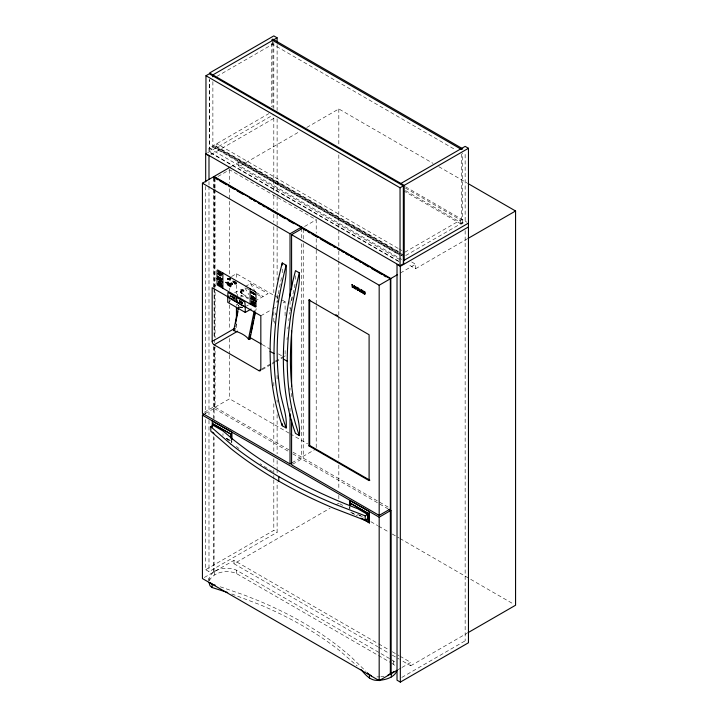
<?xml version="1.0" encoding="UTF-8"?>
<svg xmlns="http://www.w3.org/2000/svg" width="718" height="718" viewBox="0 0 718 718"><rect width="100%" height="100%" fill="white"/><g stroke="black" fill="none" stroke-linecap="round" stroke-linejoin="round"><path stroke-width="0.54" stroke-dasharray="3.59 2.69" d="M276.986 302.341L277.274 300.223M288.771 320.56L289.058 318.442M289.641 314.215L289.937 312.097M290.081 311.038L290.512 307.869M277.462 299.155L278.207 294.847M278.396 293.77L279.14 289.471M291.822 300.339L292.567 296.04M240.844 297.44L241.293 295.26L243.043 295.807A23.73 9.684 11.6 0 1 248.123 297.782M234.912 330.271L235.351 328.099M235.576 327.013L236.24 323.755M255.725 310.894L256.173 308.713M279.517 287.326L281.788 276.412M292.98 293.868L295.251 282.955M237.003 304.172L236.716 305.321L237.586 303.938M208.839 580.683C209.638 568.629 227.265 565.829 236.437 570.164L390.798 659.286M209.162 580.745C214.045 571.636 227.516 569.545 236.437 573.538L390.798 662.66M238.457 305.877L238.843 305.428M241.293 295.26L240.79 295.825A22.096 9.02 11.6 0 1 248.634 298.876M216.737 76.494L272.643 44.22L455.831 149.981M398.795 261.576L208.992 151.992L208.992 148.168L268.783 113.641M207.601 152.79L273.809 114.566M210.904 154.702L275.2 117.59M231.223 166.576L238.834 162.178L400.043 255.249M217.967 176.475L229.589 169.762L316.216 219.771L316.216 233.179M238.834 162.178L238.834 166.675L299.02 131.924M306.783 127.445L338.824 108.948L433.017 163.336M304.585 226.484L316.216 219.771M213.138 287.155L216.046 285.468M231.582 276.502L236.437 273.702L273.648 295.188M234.615 292.729L237.443 291.095L237.443 296.714M245.323 286.554L250.528 283.547L268.038 293.662L257.107 299.971M228.71 301.757L230.649 300.636M246.471 306.119L248.356 305.024M260.831 315.803L271.512 309.646M272.481 309.081L276.358 306.837M283.161 302.915L285.1 301.793L285.1 316.342M404.808 252.233L460.669 219.977L460.669 223.801M400.913 255.608L402.861 254.486L400.922 253.364M405.706 255.536L465.147 221.216L465.147 151.956M403.453 190.764L461.548 224.312L462.715 223.63L462.715 153.257M400.348 273.019L415.578 264.224L415.578 268.72L407.815 264.233M415.578 268.72L467.032 239.013M261.801 368.971L274.42 361.684M275.389 361.127L285.1 355.518L285.1 348.804M262.205 369.662L270.937 364.618M271.907 364.062L274.823 362.384M275.793 361.818L283.556 357.34M204.298 412.285L213.596 406.909L214.574 407.474L229.589 398.804L289.264 433.25M205.222 413.541L214.135 408.461M291.966 462.805L315.247 449.369M292.558 464.268L303.238 458.102L388.896 507.554M205.68 419.527L205.68 569.715L273.809 530.387L277.112 532.298L277.112 481.859M205.68 569.715L208.992 571.627L277.112 532.298M204.298 577.487L233.969 560.354L377.695 643.337M233.969 560.354L233.969 563.729L330.083 508.236M335.907 504.871L338.824 503.192M398.104 669.679L401.012 668M401.981 667.435L410.714 662.4L410.714 665.765L400.034 659.6M410.714 665.765L467.023 633.258M401.82 677.424L465.147 640.86L466.808 641.811M241.76 307.6L242.433 307.403M241.822 307.825L242.603 307.6M242.065 307.089L239.659 307.241M240.844 307.708L242.065 307.537M380.899 676.76L383.942 676.347M239.659 307.69L241.06 307.699M376.923 676.868L379.885 676.903M239.516 306.667L240.225 306.801M239.758 307.573L240.377 307.69M220.3 586.785L244.811 595.258L260.275 601.46A367.015 211.891 0 0 1 339.524 647.205L350.258 656.135L365.974 671.375M231.77 593.948L260.275 604.834A367.015 211.891 0 0 1 339.524 650.58L357.169 665.918M438.851 166.702L467.005 182.955M405.508 186.788L466.808 222.176M405.428 188.089L460.669 219.977M405.508 190.611L463.613 224.151M398.023 248.32L216.773 143.672L216.773 147.495L398.023 252.135M398.993 248.877L401.901 250.555M398.705 251.614L215.517 145.853L215.804 148.061L399.962 254.378M214.826 145.925L399.962 252.808M398.993 252.7L401.901 254.378M212.878 145.925L399.944 253.921M400.931 254.935L403.839 256.622M212.878 147.046L399.944 255.043M411.692 261.98L415.578 264.224M208.992 148.168L401.703 259.431M238.834 166.675L400.043 259.745M398.499 261.065L209.279 151.821L209.279 79.402M274.599 295.735L277.462 297.387M282.237 300.142L285.1 301.793M256.254 292.477L263.174 296.471M249.065 289.713L244.461 287.047L248.778 294.542M257.367 294.506L261.971 297.162M242.98 294.29L248.509 297.485M262.196 344.541L270.767 349.486M278.387 353.893L282.201 356.092M290.225 433.807L307.555 443.805M289.166 449.98L215.059 407.196L215.059 346.857M293.016 452.205L301.677 457.204L301.677 242.693M214.081 408.425L288.869 451.604M292.747 453.848L387.864 508.757M213.596 408.713L213.596 418.782M226.43 438.276L231.196 441.031L226.188 438.42M339.793 503.749L342.701 505.427M359.215 514.959L363.47 517.4M370.865 521.69L377.668 525.612M378.637 526.177L388.348 531.787M392.234 534.021L399.029 537.953M399.998 538.509L513.621 604.107M357.51 514.232L363.227 517.534M351.838 512.652L357.393 515.856M350.662 512.257L357.151 516M378.664 643.893L388.375 649.503M392.261 651.747L399.055 655.669M400.034 656.225L410.714 662.4M233.969 563.729L377.695 646.703M378.664 647.268L388.375 652.868M392.261 655.112L399.055 659.043M391.777 659.851L395.815 662.66M391.777 663.226L395.815 666.035M214.081 571.833L214.081 437.531M213.596 572.111L213.596 435.566M226.278 438.222L231.241 442.387M250.528 283.547L255.393 291.975M238.502 306.092L238.259 305.222L238.259 306.344M208.839 578.152L208.929 580.431M465.147 230.64L465.147 640.86M461.548 153.93L461.548 224.312M393.715 660.973L393.715 664.338M349.881 506.836L349.881 508.712M349.738 506.612L349.738 508.649M338.824 108.948L338.824 145.907M338.824 154.873L338.824 228.791M338.824 229.913L338.824 246.705M338.824 251.192L338.824 260.149M338.824 261.271L338.824 315.031M338.824 316.153L338.824 460.633M338.824 465.111L338.824 489.748M338.824 495.348L338.824 499.827M316.216 238.771L316.216 248.823M316.216 249.936L316.216 304.683M316.216 305.805L316.216 448.813M303.238 229.069L303.238 239.121M303.238 243.59L303.238 458.102M301.677 228.162L301.677 238.223M295.475 275.739L295.475 280.846M291.589 297.234L291.589 302.816M291.589 393.32L291.589 396.668M290.027 300.806L290.027 308.623M290.027 387.953L290.027 390.188M290.027 408.066L290.027 411.414M282.246 269.115L282.246 274.222M277.112 44.516L277.112 110.419M277.112 118.721L277.112 194.937M277.112 196.059L277.112 210.625M277.112 215.113L277.112 226.314M277.112 227.435L277.112 280.119M277.112 294.685L277.112 302.529M277.112 375.379L277.112 380.989M277.112 400.043L277.112 402.286M277.112 414.609L277.112 453.839M277.112 460.561L277.112 469.527M277.112 470.649L277.112 472.893M273.809 42.604L273.809 108.517M273.809 117.931L273.809 190.782M273.809 195.269L273.809 208.714M273.809 214.323L273.809 222.167M273.809 226.646L273.809 292.773M273.809 311.827L273.809 323.037M273.809 382.443L273.809 388.043M273.809 403.731L273.809 453.049M273.809 458.649L273.809 465.381M273.809 469.859L273.809 474.347M273.809 475.469L273.809 478.825M273.809 479.947L273.809 530.387M272.93 42.568L272.93 107.359M272.643 40.396L272.643 44.22M271.763 43.242L271.763 106.919M236.437 273.702L236.437 279.293M236.437 284.893L236.437 293.841M236.437 324.06L236.437 327.417A2.755 1.589 60 0 0 237.64 330.19M236.437 570.164L236.437 573.538M231.824 440.296L231.824 442.342M231.582 440.439L231.582 442.476M229.589 169.762L229.589 183.171M229.589 188.753L229.589 274.788M229.589 288.196L229.589 290.431M229.589 299.361L229.589 303.831M229.589 304.953L229.589 329.535M229.589 338.465L229.589 354.109M229.589 355.231L229.589 398.804M222.975 433.636L222.975 435.44M215.059 178.154L215.059 188.215M215.059 189.328L215.059 287.649M215.059 292.118L215.059 337.927M214.574 178.432L214.574 188.493M214.574 189.606L214.574 287.927M214.574 289.04L214.574 338.205M214.574 339.318L214.574 342.674M214.574 347.144L214.574 407.474M214.565 571.555L214.565 574.93M214.081 177.597L214.081 287.406M214.081 288.528L214.081 337.837M214.081 346.794L214.135 418.531M213.596 177.876L213.596 187.928M213.596 189.049L213.596 286.249M213.596 346.579L213.596 406.909M212.878 81.601L212.878 149.748L209.575 147.836L209.575 79.689M208.992 181.591L208.992 184.957M208.992 186.07L208.992 414.717M208.992 420.317L208.992 571.627M205.68 186.402L205.68 413.927M287.047 339.713A296.139 170.974 -60 0 1 287.191 337.487M287.882 328.889A296.139 170.974 -60 0 1 288.08 326.816M274.455 323.315A296.139 170.974 -60 0 1 274.644 321.251M275.29 315.014A296.139 170.974 -60 0 1 275.532 312.922M272.517 471.681A478.439 276.224 0 0 1 262.68 465.417M261.801 464.842A478.439 276.224 0 0 1 260.06 463.675M238.923 448.526A478.439 276.224 0 0 1 236.321 446.497M285.1 355.518A2.755 1.589 60 0 1 284.525 356.774"/><path stroke-width="1.08" d="M270.112 351.353C270.21 321.52 274.859 291.849 282.246 262.985L286.132 265.238C287.047 282.165 280.505 298.329 279.428 315.166A296.139 170.974 -60 0 0 279.428 385.781C280.433 400.123 287.532 413.478 286.132 427.964L282.246 425.72C273.594 401.954 270.183 376.573 270.112 351.353L273.998 353.606C274.079 378.817 277.489 404.198 286.132 427.964M273.998 353.606C274.105 323.764 278.746 294.102 286.132 265.238M283.341 359C283.448 329.158 288.089 299.496 295.475 270.632L299.37 272.876C300.286 289.803 293.743 305.976 292.666 322.804A296.139 170.974 -60 0 0 292.657 393.428C293.671 407.761 300.77 421.125 299.37 435.611L295.475 433.358C286.832 409.592 283.422 384.211 283.341 359L287.236 361.244C287.317 386.455 290.718 411.836 299.37 435.611M287.236 361.244C287.344 331.411 291.984 301.739 299.37 272.876M251.201 303.283L251.722 304.037L251.453 303.499M254.351 302.538L254.468 303.436L253.454 301.982L253.714 303.014L254.872 302.978M255.222 301.066L255.608 301.38L255.222 301.004M219.914 280.352L219.986 280.415M221.117 280.155L221.485 280.46L221.063 279.948M221.521 284.992C219.825 283.825 222.544 285.8 221.512 284.84M254.495 299.639L254.863 299.945L254.441 299.433M254.522 304.405C253.741 303.57 255.545 305.356 254.45 304.306M220.444 284.229L220.48 284.31M253.49 298.643L253.427 298.805M253.427 303.543L253.418 303.732M220.785 279.948L221.126 280.047M221.198 274.285L221.315 273.585C221.261 276.268 222.356 273.217 221.718 274.411L220.821 273.387L221.198 274.213M252.35 293.186L252.009 292.271L252.35 293.007M254.091 298.194L253.759 297.27L254.091 298.123M217.159 278.557L217.087 279.015M255.5 311.98L249.945 339.156L248.437 339.129A22.096 9.02 11.6 0 0 233.673 330.603L238.349 307.78M235.504 323.522L237.954 311.567M238.403 309.395L238.843 307.223M248.437 339.129L254.226 310.867M249.676 338.797L250.564 334.453M251.013 332.281L253.454 320.318M253.903 318.146L255.016 312.707M221.691 281.375L221.512 281.268M222.706 282.138L222.652 281.932M254.217 299.307L254.504 299.532M397.045 670.37C394.649 677.262 386.446 679.596 379.885 680.278M233.664 297.575L233.287 298.455L233.036 297.207M233.673 330.603L234.176 330.047M220.812 278.216L220.453 278.692L220.964 278.88M222.239 281.573L221.907 281.501M220.588 278.665L220.471 278.01M222.104 281.842L222.024 281.384L222.374 281.932M387.837 675.216L394.119 671.59M255.473 305.976L255.752 306.406L255.5 306.03M205.967 75.74L209.279 73.828L403.345 185.872L403.345 263.865L400.043 265.777L205.967 153.733L205.967 75.74L400.043 187.784L403.345 185.872M277.112 42.281L277.112 37.812L212.878 74.896L212.878 76.808M291.966 462.805L290.027 463.927L202.431 413.353L202.431 183.198L213.596 176.754L301.192 227.319L301.192 228.45L301.677 227.041M214.081 177.597L214.081 176.466L230.272 167.123M202.431 183.198L290.027 233.763L301.192 227.319M291.589 289.417L291.589 234.669L302.745 228.225L390.341 278.79L390.341 508.954L379.176 515.398L291.589 464.824L291.589 420.138M400.913 183.458L465.147 146.373L468.459 148.285L468.459 642.763L400.33 682.1L397.018 680.188L397.018 264.377L400.33 266.279L468.459 226.951M277.112 37.812L273.809 35.9L209.575 72.985L404.225 185.37L468.459 148.285M228.952 296.004L227.741 296.705L227.947 292.45L244.865 302.09L245.26 306.819M251.085 309.072L245.26 312.438L227.741 302.323L227.741 297.153L228.952 296.453M236.698 297.378L236.698 301.874L260.831 315.803L260.831 369.528L258.884 370.65L214.117 344.802A2.755 1.589 60 0 1 212.169 341.427L212.169 287.712L236.303 301.65L237.514 300.95M212.169 341.427L234.49 328.539M214.117 344.802L237.407 331.348M308.955 300.016L369.097 334.75L369.097 480.62L308.955 445.896L308.955 300.016L309.682 299.603L309.682 445.474L369.833 480.198M468.459 223.127L403.642 260.553L403.642 264.377M291.589 234.669L379.176 285.234L390.341 278.79M214.081 176.466L390.825 278.512L397.494 274.662M468.001 238.457L515.569 210.993L515.569 605.229L467.992 632.693M397.135 670.235L379.176 680.601L202.431 578.555L202.431 415.157L204.298 414.08M212.124 427.156L212.366 420.883M212.851 425.9L213.093 423.835L231.196 434.282L231.196 438.142M232.049 438.59A478.439 276.224 0 0 0 344.613 503.578L357.869 508.82L367.598 514.438L367.598 518.935L365.175 520.335L334.507 508.541A462.823 267.204 0 0 1 278.764 481.105A462.823 267.204 0 0 1 231.25 448.929L210.814 431.222L210.814 426.725L213.237 425.325L222.975 430.944L232.067 438.59M212.366 432.128L213.973 433.331M212.124 421.026L231.824 432.119L231.824 439.272M212.851 423.979L231.196 434.282M308.955 445.896L309.682 445.474M349.738 505.589L349.98 500.338L349.98 505.445M349.881 505.903L350.124 502.95L368.226 513.406L368.226 520.146L366.081 519.186M349.738 500.482L369.447 511.575L369.447 522.812L360.858 518.136M349.881 503.094L368.226 513.406M231.25 444.433A462.823 267.204 0 0 0 278.764 476.608A462.823 267.204 0 0 0 334.507 504.045L365.175 515.847L367.598 514.438M379.176 680.601L379.176 517.193L390.78 510.444L390.78 673.843M220.857 282.919L221.647 284.086L221.611 283.359M253.984 300.187L253.831 300.321M220.498 285.217L220.354 285.62M251.803 298.787L251.659 299.191M219.753 284.184L219.78 283.547L219.78 284.104M253.391 297.737L252.924 297.162L253.391 297.055M219.053 272.373L219.484 273.334L219.143 272.472M252.745 292.747L253.176 293.186M254.172 293.563L254.603 294.524L254.262 293.662M255.312 306.056L254.639 305.374L255.339 305.805M233.862 297.773L234.283 298.562L233.862 298.338M219.286 274.94C219.717 273.226 218.46 275.245 219.322 274.482M219.959 283.063L219.636 282.506L220.004 283.143M240.88 302.601L240.539 301.677L240.916 302.125M255.186 294.757C254.98 293.877 254.477 294.003 255.186 294.649M219.394 279.158L219.466 278.647M252.745 298.652L252.835 298.132M252.7 303.517L252.61 303.445M253.849 305.195L253.849 304.845M220.857 283.036L221.252 283.861L221.494 283.341M234.185 281.743L234.965 281.537L234.965 284.059L234.185 281.743L233.072 281.097L233.072 282.021L234.185 282.659M221.198 274.105L221.198 273.666M254.046 298.024L254.091 297.575M220.184 285.414L219.825 285.234M221.575 286.222L221.323 286.015M222.311 286.644L222.006 286.437M242.119 303.202L241.661 302.404L242.163 303.202M252.745 292.854L253.059 293.635M233.862 297.889L233.942 298.419M218.577 284.104L218.371 284.472M378.898 680.26C370.883 681.463 365.597 675.001 360.957 669.517M255.312 306.146L255.285 305.742M253.633 293.859L253.463 292.836M252.7 303.588L252.853 303.005M210.06 582.486L212.169 584.174L215.149 585.134M208.866 582.28L210.06 585.852L212.169 587.548L227.705 592.529M371.403 675.791L367.338 673.287M467.983 183.521L515.569 210.993M216.019 178.71L217.94 179.823M219.87 180.936L226.61 184.822M228.53 185.935L234.301 189.274M237.191 190.934L242.971 194.273M249.702 198.159L251.632 199.272M253.553 200.385L255.482 201.498M258.363 203.158L260.293 204.271M262.214 205.384L265.104 207.053M267.033 208.166L268.954 209.27M270.874 210.383L277.615 214.278M279.544 215.382L285.315 218.721M288.205 220.39L293.976 223.72M303.238 229.069L306.119 230.729M308.049 231.842L309.97 232.955M311.899 234.068L317.67 237.398M320.56 239.067L331.142 245.179M333.071 246.292L334.992 247.405M337.882 249.065L339.811 250.178M341.732 251.291L343.653 252.404M345.582 253.517L348.472 255.177M350.393 256.29L352.323 257.403M354.243 258.516L357.133 260.185M359.054 261.289L360.983 262.402M362.904 263.515L368.684 266.854M371.565 268.514L382.156 274.626M384.076 275.739L386.006 276.852M335.871 314.726L337.819 315.839M219.053 272.284L218.936 273.019M253.894 293.177L253.885 294.111L253.894 293.043M251.758 292.082L251.641 292.818M228.288 278.898L227.821 278.62L228.288 279.338M227.821 278.781L228.288 279.051M227.821 278.907L228.288 279.176M251.551 292.639L251.013 291.382L251.013 292.45L251.758 292.881L251.767 291.813M221.018 275.191L220.902 275.927M218.173 276.439L218.604 276.69L218.057 276.242L218.057 277.31M251.686 295.897L252.117 296.148L251.569 295.699L251.569 296.767M252.799 296.678L252.799 297.485L252.682 296.615M219.035 278.404L218.972 279.033M218.039 277.857L218.039 278.503M218.443 278.09L218.371 278.692M251.488 297.387L251.417 297.988M251.821 297.575L251.749 298.176M252.413 297.889L252.341 298.517M220.911 280.657L220.65 281.07L220.65 280.505M217.742 278.907L217.742 279.392M220.058 280.244L220.058 280.729M220.65 280.684L221.036 281.294L220.911 280.576M252.251 298.957L252.189 299.496L252.251 298.885M218.335 279.419L218.263 279.688M253.984 300.043L253.912 300.492M220.857 282.829L220.74 283.565M251.399 301.551L251.399 300.698M251.506 302.251L251.435 302.852M251.839 302.449L251.767 303.041M252.431 302.763L252.359 303.391M219.528 284.463L218.891 284.131L218.963 284.813L218.963 284.247M222.427 286.186L222.427 286.661M252.889 304.091L252.817 304.719M253.319 305.006L253.49 304.432L253.49 305.105L253.077 304.863M253.912 304.683L253.687 305.231M254.334 304.953L254.334 305.518M251.919 303.714L251.847 304.154M219.286 284.992L219.457 284.427M220.803 285.872C220.893 284.768 221.467 286.653 220.947 285.315M233.862 297.692L233.35 297.988L232.722 296.884C233.045 299.478 231.627 294.999 233.027 297.064M242.406 302.736L242.289 303.472M233.745 298.715L233.745 297.62M227.741 297.153L245.26 307.268L245.26 312.438M249.81 337.388L261.244 343.994M388.833 509.322L390.825 510.471M390.341 510.749L390.341 674.157M202.431 415.157L379.176 517.193M362.034 518.531L369.447 522.812M231.25 444.433L210.814 426.725M251.147 298.302L251.013 298.401M217.922 283.619L217.787 283.718M253.885 304.19L253.822 304.118M253.391 297.162L253.131 297.548M252.754 304.082L252.754 304.638L252.754 304.181M367.383 672.838L369.447 674.983L369.447 678.357M249.308 338.313L249.945 339.156M231.187 296.337C231.851 297.728 230.972 296.256 231.196 296.346M253.768 300.115L253.562 300.124M219.241 282.704C218.909 280.298 217.967 282.524 219.439 282.82L219.322 281.635L219.322 282.748M220.085 273.19C219.654 271.907 220.175 274.366 219.717 273.082M220.004 282.587L219.618 282.138L220.121 282.659M404.225 185.37L404.225 260.212M400.33 266.279L400.33 682.1M400.043 187.784L400.043 265.777M391.31 673.592L391.31 676.966M390.825 278.512L390.825 673.879M379.176 285.234L379.176 515.398M369.205 511.719L369.205 522.955M367.984 513.541L367.984 520.29M365.175 515.847L365.175 520.335M291.589 330.756L291.589 386.616M290.027 233.763L290.027 296.337M290.027 413.649L290.027 463.927M282.246 262.985L282.246 265.032M282.246 423.674L282.246 425.72M278.772 476.608L278.772 481.105M253.418 304.396L253.418 305.069M250.124 288.726L250.124 304.01M236.303 297.153L236.303 301.65M236.437 307.277L236.437 320.704M231.582 432.263L231.582 439.416M230.954 434.426L230.954 438.168M222.876 272.993L222.876 288.277M219.277 284.346L219.349 285.037M213.596 176.754L213.596 177.876M212.169 584.174L212.169 587.548M208.992 179.347L208.992 155.815L205.68 153.903L205.68 181.923M260.831 369.528A2.755 1.589 60 0 1 258.884 370.65M229.374 283.969C230.568 291.768 232.632 280.451 229.374 283.969M229.76 284.032C229.733 289.219 231.851 282.677 229.76 284.032M254.082 302.682L253.598 302.072L254.082 302.682M361.055 291.239C360.445 293.545 358.183 288.807 359.763 288.923C360.014 296.256 361.612 286.006 361.055 291.239M251.856 301.461C253.849 302.691 251.704 301.82 251.865 301.407M217.671 279.105L217.348 278.737L217.671 279.105M218.299 284.184L217.976 283.816L218.299 284.184M218.891 278.755L218.577 278.378L218.891 278.755M219.017 279.885L218.694 279.517L219.017 279.885M232.246 283.754C232.659 285.89 232.524 282.497 232.264 283.673M243.366 290.548C243.752 292.747 243.662 289.148 243.366 290.548M252.269 298.239L251.946 297.862L252.269 298.239M252.871 299.648L252.548 299.271L252.871 299.648M254.477 300.438L254.818 300.968L254.486 300.393M254.755 302.709L254.872 303.669L254.773 302.655M363.667 292.208C363.254 293.007 364.941 294.883 364.825 293.393L364.322 292.809L365.112 293.267C365.507 295.879 362.393 292.818 363.514 291.58A1.265 0.727 60 0 1 363.963 291.391L364.394 291.553A1.983 1.14 60 0 1 364.959 292.02C365.65 293.5 363.846 290.664 363.667 292.208M218.918 283.422L219.205 283.861L218.927 283.377M251.147 298.598L251.147 298.598M251.919 302.834L252.18 303.283L251.946 302.754M252.503 299.379L252.727 299.81L252.503 299.379M219.125 277.435L219.708 278.216L219.125 277.435M219.116 278.826L219.143 278.746M219.798 277.83L220.372 278.602L219.807 277.749M220.193 275.03L220.776 275.802L220.211 274.949M221.027 278.539L221.611 279.32L221.027 278.539M234.409 298.32L234.992 299.092L234.409 298.32M254.334 297.88L254.917 298.652L254.351 297.808M231.537 283.107L231.968 283.565L231.537 283.107M242.657 289.901L243.088 290.35L242.675 289.857M221.656 285.988L221.952 286.428L221.674 285.952M218.2 273.522L218.73 274.599L218.218 273.477M351.964 284.947L353.085 287.092L351.928 286.769C355.787 289.058 351.21 283.242 352.385 284.669A0.987 0.565 60 0 0 352.062 284.75L351.964 284.947M357.752 288.286L358.874 290.44L357.717 290.117C361.576 292.397 356.999 286.59 358.174 288.017A0.987 0.565 60 0 0 357.851 288.089L357.752 288.286M228.674 279.203C228.064 280.567 228.324 277.184 228.674 279.203M228.925 283.323L227.678 284.624L229.042 285.782L227.328 284.346C229.598 283.188 226.394 280.2 228.925 283.323M242.056 290.987L240.808 292.289L242.172 293.447L240.458 292.011C242.729 290.862 239.534 287.864 242.056 290.987M219.52 279.939C218.99 279.517 219.214 280.648 219.52 279.939M253.373 299.702L253.337 300.16L253.373 299.702M239.866 301.183C239.543 303.526 239.121 298.832 239.624 301.748L239.812 300.968L240.117 302.045C240.727 299.855 239.983 303.92 239.866 301.183M353.965 287.397L353.48 287.819L354.216 285.719L355.311 288.869L353.965 287.397M218.855 281.555L218.999 282.138L218.855 281.555M354.387 286.159L354.046 287.155L354.719 287.541L354.387 286.159M220.022 274.617L219.834 275.129C219.169 272.975 220.04 276.654 220.022 274.617M356.981 287.317L356.451 288.421L355.518 286.473L355.518 288.995L355.787 286.976L356.523 288.878L357.097 287.73L357.385 290.072L356.981 287.317M272.93 39.212L271.763 39.894L461.548 149.461L462.715 148.788L272.93 39.212M241.526 302.906L241.203 301.811L241.535 302.906M361.881 290.144L361.468 289.91L361.468 292.432L361.746 290.413L363.03 293.33L363.03 290.808L362.761 292.648L361.881 290.144M254.989 291.535L218.012 270.183A1.373 0.799 60 0 0 217.033 270.74L217.033 283.781A1.373 0.799 60 0 0 218.012 285.468L254.989 306.819A1.373 0.799 60 0 0 255.967 306.254L255.967 293.222A1.373 0.799 60 0 0 254.989 291.535M230.056 278.171L229.706 279.607L228.674 279.015L230.056 280.191L230.056 278.171M218.81 271.88L218.236 271.539L218.81 272.948L218.353 271.736L218.81 271.88M220.435 273.082L220.435 273.881L220.435 273.082M252.745 292.343L252.745 293.456L252.745 292.343M235.989 282.802L235.109 282.3L235.989 282.802M254.172 293.474L254.172 294.281L254.172 293.474M235.989 283.305L235.109 282.793L235.989 283.305M235.989 283.798L235.109 283.296L235.989 283.798M253.508 296.776L253.508 297.889L253.508 296.776M218.828 276.951L218.828 277.758L218.828 276.951M221.862 278.71L221.862 279.508L221.862 278.71M252.341 296.417L252.341 297.216L252.341 296.417M226.96 282.982L225.901 282.371L226.96 282.982M255.787 300.896L255.787 301.569L255.787 300.896M220.399 282.569L220.399 283.368L220.399 282.569M218.505 282.838L218.505 283.484L218.505 282.838M218.837 283.036L218.837 283.673L218.837 283.036M219.43 283.35L219.43 284.014L219.43 283.35M219.708 284.624L219.654 285.163L219.708 284.624M255.473 305.581L255.473 306.254L255.473 305.581M230.577 295.52L230.577 296.588L230.577 295.52"/></g></svg>
